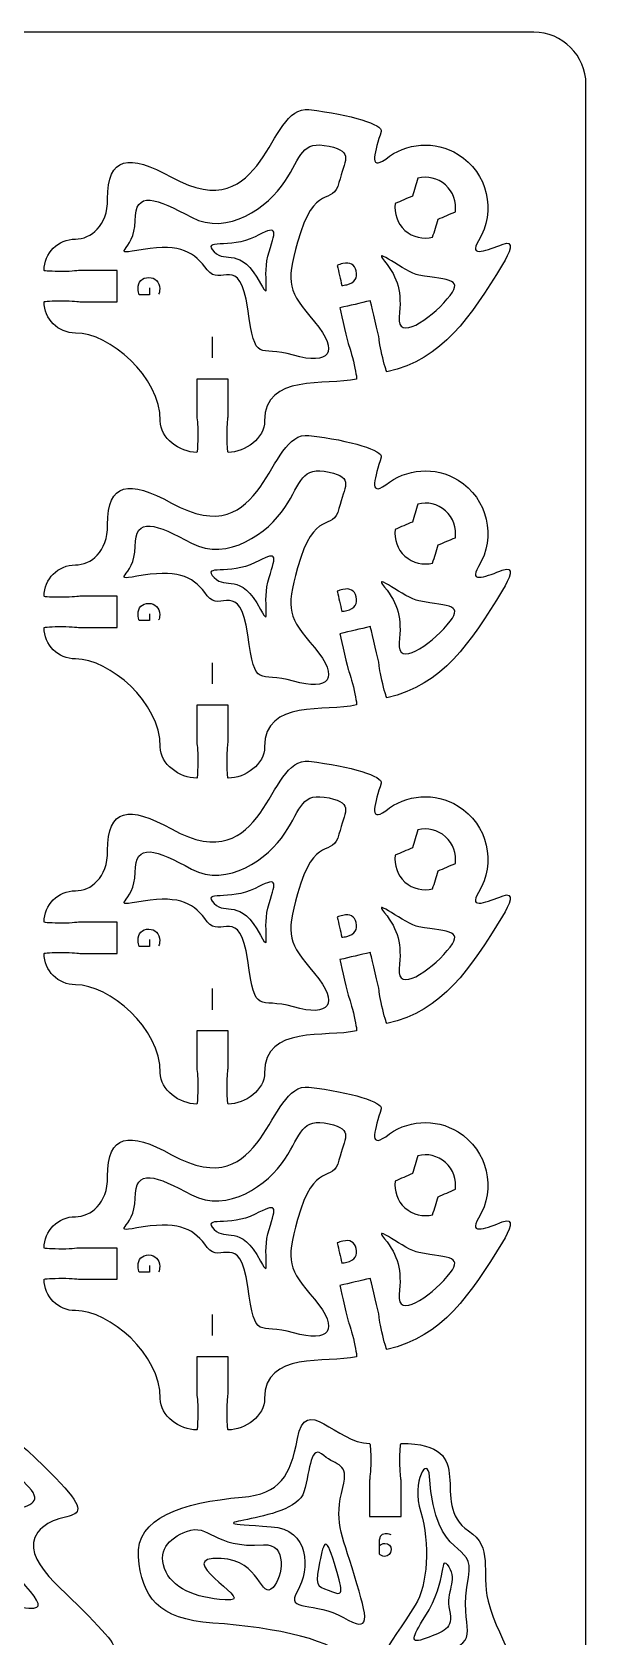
# Model space of a CAD drawing. Extents: x 0 to 300, y 0 to 300.
# Drawn here: x 246.9 to 300, y 146.4 to 300.1 of the extents above; entities that cross this region are included whole.
import ezdxf

# ---------------------------------------------------------------- set-up
doc = ezdxf.new("R2010")
doc.units = 0
doc.header["$MEASUREMENT"] = 0
doc.layers.add('DEFAULT', color=7, linetype='CONTINUOUS')

msp = doc.modelspace()

# ---------------------------------------------------------------- linework, layer by layer
at = {"layer": 'DEFAULT', "color": 250}
for points in [[(264.24, 268.84), (264.24, 270.86)], [(264.24, 237.63), (264.24, 239.65)], [(264.24, 206.42), (264.24, 208.44)], [(264.24, 175.22), (264.24, 177.24)]]:
    msp.add_lwpolyline(points, dxfattribs=at)
at = {"layer": 'DEFAULT', "color": 1}
for points, knots in [([(295.05, 0.05), (198.38, 0.05), (101.72, 0.05), (5.05, 0.05), (2.3, 0.05), (0.05, 2.3), (0.05, 5.05), (0.05, 101.72), (0.05, 198.38), (0.05, 295.05), (0.05, 297.8), (2.3, 300.05), (5.05, 300.05), (101.72, 300.05), (198.38, 300.05), (295.05, 300.05), (297.8, 300.05), (300.05, 297.8), (300.05, 295.05), (300.05, 198.38), (300.05, 101.72), (300.05, 5.05), (300.05, 2.3), (297.8, 0.05), (295.05, 0.05)], [0, 0, 0, 0, 822.047, 822.047, 822.047, 823.047, 823.047, 823.047, 1645.094, 1645.094, 1645.094, 1646.094, 1646.094, 1646.094, 2468.141, 2468.141, 2468.141, 2469.141, 2469.141, 2469.141, 3291.188, 3291.188, 3291.188, 3292.188, 3292.188, 3292.188, 3292.188]), ([(220.46, 271.99), (213.15, 263.6), (217.39, 251.07), (219.18, 249.24), (220.96, 247.41), (218.19, 246.25), (216.84, 244.26), (215.48, 242.27), (212.66, 238.78), (212.33, 251.98), (212, 265.18), (214.76, 286.5), (219.63, 286.76), (225.8, 287.09), (229.53, 296.13), (230.14, 291.15), (234.38, 256.72), (241.15, 273.52), (238.92, 248.2), (235.11, 205.12), (245.73, 232.94), (242.41, 214.18), (240.77, 204.89), (249.11, 202.39), (229.55, 208.97), (218.47, 212.7), (229.7, 216.92), (229.26, 221.31), (228.95, 224.46), (223.46, 228.24), (223.46, 232.42), (223.46, 232.48), (224.25, 232.52), (225.21, 232.52), (226.18, 232.52), (226.79, 232.42), (226.96, 232.42), (228.13, 232.42), (229.29, 232.42), (230.46, 232.42), (230.46, 233.42), (230.46, 234.42), (230.46, 235.42), (229.29, 235.42), (228.13, 235.42), (226.96, 235.42), (226.79, 235.42), (226.18, 235.32), (225.21, 235.32), (224.25, 235.32), (223.46, 235.37), (223.46, 235.42), (223.46, 245.82), (234.06, 237.19), (229.54, 260.65), (226.44, 276.76), (222.71, 274.58), (220.46, 271.99)], [1, 1, 1, 1, 2, 2, 2, 3, 3, 3, 4, 4, 4, 5, 5, 5, 6, 6, 6, 7, 7, 7, 8, 8, 8, 9, 9, 9, 10, 10, 10, 11, 11, 11, 12, 12, 12, 13, 13, 13, 22.92, 22.92, 22.92, 31.43, 31.43, 31.43, 41.35, 41.35, 41.35, 42.35, 42.35, 42.35, 43.35, 43.35, 43.35, 44.35, 44.35, 44.35, 45.35, 45.35, 45.35, 45.35]), ([(265.64, 261.55), (265.64, 260.59), (265.68, 259.8), (265.74, 259.8), (267.4, 259.8), (269.24, 261.15), (269.24, 262.81), (269.24, 267.4), (275.13, 266.13), (278.05, 266.82), (278.1, 266.83), (277.97, 267.6), (277.75, 268.54), (277.53, 269.49), (277.3, 270.05), (277.25, 270.22), (277.05, 271.07), (276.46, 273.64), (276.46, 273.64), (277.43, 273.86), (278.4, 274.09), (279.38, 274.32), (279.38, 274.32), (279.98, 271.76), (280.18, 270.9), (280.21, 270.74), (280.26, 270.12), (280.48, 269.18), (280.7, 268.25), (280.92, 267.5), (280.97, 267.5), (286.37, 268.76), (288.89, 272.7), (292.05, 277.79), (292.72, 278.88), (293.32, 280.24), (292.03, 279.72), (290.74, 279.22), (288.67, 278.34), (289.75, 280.07), (291.49, 282.89), (290.62, 286.59), (287.81, 288.34), (285.58, 289.72), (282.78, 289.46), (280.85, 287.88), (279.15, 286.69), (279.86, 288.7), (280.42, 290.54), (280.62, 291.18), (277.57, 292.15), (273.49, 292.63), (269.41, 293.11), (269.45, 281.1), (260.32, 286.15), (256.22, 288.42), (254.19, 288.14), (254.19, 284.07), (254.2, 281.45), (252.57, 280.23), (251.1, 280.23), (249.45, 280.23), (248.1, 278.88), (248.1, 277.22), (248.1, 277.17), (248.89, 277.12), (249.85, 277.12), (250.82, 277.12), (251.43, 277.22), (251.6, 277.22), (252.77, 277.22), (253.94, 277.22), (255.1, 277.22), (255.1, 276.22), (255.1, 275.22), (255.1, 274.22), (253.94, 274.22), (252.77, 274.22), (251.6, 274.22), (251.43, 274.22), (250.82, 274.32), (249.85, 274.32), (248.89, 274.32), (248.1, 274.28), (248.1, 274.22), (248.1, 272.57), (249.45, 271.23), (251.11, 271.23), (254.38, 271.23), (259.24, 267.06), (259.24, 262.81), (259.24, 261.15), (261.08, 259.8), (262.74, 259.8), (262.79, 259.8), (262.84, 260.59), (262.84, 261.55), (262.84, 262.52), (262.74, 263.13), (262.74, 263.3), (262.74, 264.47), (262.74, 265.64), (262.74, 266.81), (263.74, 266.81), (264.74, 266.81), (265.74, 266.81), (265.74, 265.64), (265.74, 264.47), (265.74, 263.3), (265.74, 263.13), (265.64, 262.52), (265.64, 261.55)], [1, 1, 1, 1, 2, 2, 2, 3, 3, 3, 4, 4, 4, 5, 5, 5, 6, 6, 6, 7, 7, 7, 15.501959, 15.501959, 15.501959, 16.501959, 16.501959, 16.501959, 17.501959, 17.501959, 17.501959, 18.501959, 18.501959, 18.501959, 19.501959, 19.501959, 19.501959, 20.501959, 20.501959, 20.501959, 21.501959, 21.501959, 21.501959, 22.501959, 22.501959, 22.501959, 23.501959, 23.501959, 23.501959, 24.501959, 24.501959, 24.501959, 25.501959, 25.501959, 25.501959, 26.501959, 26.501959, 26.501959, 27.501959, 27.501959, 27.501959, 28.501959, 28.501959, 28.501959, 29.501959, 29.501959, 29.501959, 30.501959, 30.501959, 30.501959, 31.501959, 31.501959, 31.501959, 41.421959, 41.421959, 41.421959, 49.921959, 49.921959, 49.921959, 59.841959, 59.841959, 59.841959, 60.841959, 60.841959, 60.841959, 61.841959, 61.841959, 61.841959, 62.841959, 62.841959, 62.841959, 63.841959, 63.841959, 63.841959, 64.841959, 64.841959, 64.841959, 65.841959, 65.841959, 65.841959, 66.841959, 66.841959, 66.841959, 76.771959, 76.771959, 76.771959, 85.271959, 85.271959, 85.271959, 95.201959, 95.201959, 95.201959, 96.201959, 96.201959, 96.201959, 96.201959]), ([(282.7, 281.06), (281.95, 281.73), (281.64, 282.7), (281.76, 283.63), (282.31, 283.87), (282.86, 284.1), (283.41, 284.34), (283.59, 284.91), (283.76, 285.48), (283.93, 286.06), (284.84, 286.29), (285.84, 286.07), (286.59, 285.41), (287.34, 284.74), (287.66, 283.77), (287.53, 282.84), (286.98, 282.6), (286.43, 282.37), (285.88, 282.13), (285.7, 281.56), (285.53, 280.98), (285.35, 280.41), (284.45, 280.19), (283.45, 280.39), (282.7, 281.06)], [1, 1, 1, 1, 2, 2, 2, 7.111761, 7.111761, 7.111761, 12.198784, 12.198784, 12.198784, 13.198784, 13.198784, 13.198784, 14.198784, 14.198784, 14.198784, 19.297421, 19.297421, 19.297421, 24.412311, 24.412311, 24.412311, 25.412311, 25.412311, 25.412311, 25.412311]), ([(265.64, 230.35), (265.64, 229.38), (265.68, 228.6), (265.74, 228.6), (267.4, 228.6), (269.24, 229.94), (269.24, 231.6), (269.24, 236.19), (275.13, 234.92), (278.05, 235.61), (278.1, 235.62), (277.97, 236.39), (277.75, 237.33), (277.53, 238.28), (277.3, 238.85), (277.25, 239.02), (277.05, 239.87), (276.46, 242.43), (276.46, 242.43), (277.43, 242.66), (278.4, 242.88), (279.38, 243.11), (279.38, 243.11), (279.98, 240.55), (280.18, 239.7), (280.21, 239.53), (280.26, 238.91), (280.48, 237.97), (280.7, 237.04), (280.92, 236.29), (280.97, 236.29), (286.37, 237.55), (288.89, 241.5), (292.05, 246.59), (292.72, 247.67), (293.32, 249.03), (292.03, 248.52), (290.74, 248.01), (288.67, 247.13), (289.75, 248.86), (291.49, 251.68), (290.62, 255.38), (287.81, 257.13), (285.58, 258.51), (282.78, 258.25), (280.85, 256.68), (279.15, 255.48), (279.86, 257.49), (280.42, 259.33), (280.62, 259.97), (277.57, 260.95), (273.49, 261.42), (269.41, 261.9), (269.45, 249.89), (260.32, 254.94), (256.22, 257.21), (254.19, 256.93), (254.19, 252.87), (254.2, 250.24), (252.57, 249.02), (251.1, 249.02), (249.45, 249.02), (248.1, 247.68), (248.1, 246.02), (248.1, 245.96), (248.89, 245.92), (249.85, 245.92), (250.82, 245.92), (251.43, 246.02), (251.6, 246.02), (252.77, 246.02), (253.94, 246.02), (255.1, 246.02), (255.1, 245.02), (255.1, 244.02), (255.1, 243.02), (253.94, 243.02), (252.77, 243.02), (251.6, 243.02), (251.43, 243.02), (250.82, 243.12), (249.85, 243.12), (248.89, 243.12), (248.1, 243.07), (248.1, 243.02), (248.1, 241.36), (249.45, 240.02), (251.11, 240.02), (254.38, 240.02), (259.24, 235.85), (259.24, 231.6), (259.24, 229.94), (261.08, 228.6), (262.74, 228.6), (262.79, 228.6), (262.84, 229.38), (262.84, 230.35), (262.84, 231.32), (262.74, 231.92), (262.74, 232.1), (262.74, 233.26), (262.74, 234.43), (262.74, 235.6), (263.74, 235.6), (264.74, 235.6), (265.74, 235.6), (265.74, 234.43), (265.74, 233.26), (265.74, 232.1), (265.74, 231.92), (265.64, 231.32), (265.64, 230.35)], [1, 1, 1, 1, 2, 2, 2, 3, 3, 3, 4, 4, 4, 5, 5, 5, 6, 6, 6, 7, 7, 7, 15.501959, 15.501959, 15.501959, 16.501959, 16.501959, 16.501959, 17.501959, 17.501959, 17.501959, 18.501959, 18.501959, 18.501959, 19.501959, 19.501959, 19.501959, 20.501959, 20.501959, 20.501959, 21.501959, 21.501959, 21.501959, 22.501959, 22.501959, 22.501959, 23.501959, 23.501959, 23.501959, 24.501959, 24.501959, 24.501959, 25.501959, 25.501959, 25.501959, 26.501959, 26.501959, 26.501959, 27.501959, 27.501959, 27.501959, 28.501959, 28.501959, 28.501959, 29.501959, 29.501959, 29.501959, 30.501959, 30.501959, 30.501959, 31.501959, 31.501959, 31.501959, 41.421959, 41.421959, 41.421959, 49.921959, 49.921959, 49.921959, 59.841959, 59.841959, 59.841959, 60.841959, 60.841959, 60.841959, 61.841959, 61.841959, 61.841959, 62.841959, 62.841959, 62.841959, 63.841959, 63.841959, 63.841959, 64.841959, 64.841959, 64.841959, 65.841959, 65.841959, 65.841959, 66.841959, 66.841959, 66.841959, 76.771959, 76.771959, 76.771959, 85.271959, 85.271959, 85.271959, 95.201959, 95.201959, 95.201959, 96.201959, 96.201959, 96.201959, 96.201959]), ([(282.7, 249.85), (281.95, 250.52), (281.64, 251.49), (281.76, 252.42), (282.31, 252.66), (282.86, 252.9), (283.41, 253.13), (283.59, 253.7), (283.76, 254.28), (283.93, 254.85), (284.84, 255.08), (285.84, 254.87), (286.59, 254.2), (287.34, 253.53), (287.66, 252.56), (287.53, 251.63), (286.98, 251.4), (286.43, 251.16), (285.88, 250.93), (285.7, 250.35), (285.53, 249.78), (285.35, 249.2), (284.45, 248.98), (283.45, 249.19), (282.7, 249.85)], [1, 1, 1, 1, 2, 2, 2, 7.111761, 7.111761, 7.111761, 12.198784, 12.198784, 12.198784, 13.198784, 13.198784, 13.198784, 14.198784, 14.198784, 14.198784, 19.297421, 19.297421, 19.297421, 24.412311, 24.412311, 24.412311, 25.412311, 25.412311, 25.412311, 25.412311]), ([(265.64, 199.14), (265.64, 198.17), (265.68, 197.39), (265.74, 197.39), (267.4, 197.39), (269.24, 198.73), (269.24, 200.39), (269.24, 204.99), (275.13, 203.71), (278.05, 204.4), (278.1, 204.42), (277.97, 205.19), (277.75, 206.13), (277.53, 207.07), (277.3, 207.64), (277.25, 207.81), (277.05, 208.66), (276.46, 211.22), (276.46, 211.22), (277.43, 211.45), (278.4, 211.67), (279.38, 211.9), (279.38, 211.9), (279.98, 209.34), (280.18, 208.49), (280.21, 208.32), (280.26, 207.71), (280.48, 206.77), (280.7, 205.83), (280.92, 205.09), (280.97, 205.09), (286.37, 206.35), (288.89, 210.29), (292.05, 215.38), (292.72, 216.46), (293.32, 217.82), (292.03, 217.31), (290.74, 216.8), (288.67, 215.92), (289.75, 217.66), (291.49, 220.47), (290.62, 224.18), (287.81, 225.92), (285.58, 227.31), (282.78, 227.04), (280.85, 225.47), (279.15, 224.27), (279.86, 226.28), (280.42, 228.13), (280.62, 228.76), (277.57, 229.74), (273.49, 230.21), (269.41, 230.69), (269.45, 218.68), (260.32, 223.73), (256.22, 226), (254.19, 225.72), (254.19, 221.66), (254.2, 219.03), (252.57, 217.81), (251.1, 217.81), (249.45, 217.81), (248.1, 216.47), (248.1, 214.81), (248.1, 214.76), (248.89, 214.71), (249.85, 214.71), (250.82, 214.71), (251.43, 214.81), (251.6, 214.81), (252.77, 214.81), (253.94, 214.81), (255.1, 214.81), (255.1, 213.81), (255.1, 212.81), (255.1, 211.81), (253.94, 211.81), (252.77, 211.81), (251.6, 211.81), (251.43, 211.81), (250.82, 211.91), (249.85, 211.91), (248.89, 211.91), (248.1, 211.87), (248.1, 211.81), (248.1, 210.15), (249.45, 208.81), (251.11, 208.81), (254.38, 208.81), (259.24, 204.65), (259.24, 200.39), (259.24, 198.73), (261.08, 197.39), (262.74, 197.39), (262.79, 197.39), (262.84, 198.17), (262.84, 199.14), (262.84, 200.11), (262.74, 200.72), (262.74, 200.89), (262.74, 202.06), (262.74, 203.22), (262.74, 204.39), (263.74, 204.39), (264.74, 204.39), (265.74, 204.39), (265.74, 203.22), (265.74, 202.06), (265.74, 200.89), (265.74, 200.72), (265.64, 200.11), (265.64, 199.14)], [1, 1, 1, 1, 2, 2, 2, 3, 3, 3, 4, 4, 4, 5, 5, 5, 6, 6, 6, 7, 7, 7, 15.501959, 15.501959, 15.501959, 16.501959, 16.501959, 16.501959, 17.501959, 17.501959, 17.501959, 18.501959, 18.501959, 18.501959, 19.501959, 19.501959, 19.501959, 20.501959, 20.501959, 20.501959, 21.501959, 21.501959, 21.501959, 22.501959, 22.501959, 22.501959, 23.501959, 23.501959, 23.501959, 24.501959, 24.501959, 24.501959, 25.501959, 25.501959, 25.501959, 26.501959, 26.501959, 26.501959, 27.501959, 27.501959, 27.501959, 28.501959, 28.501959, 28.501959, 29.501959, 29.501959, 29.501959, 30.501959, 30.501959, 30.501959, 31.501959, 31.501959, 31.501959, 41.421959, 41.421959, 41.421959, 49.921959, 49.921959, 49.921959, 59.841959, 59.841959, 59.841959, 60.841959, 60.841959, 60.841959, 61.841959, 61.841959, 61.841959, 62.841959, 62.841959, 62.841959, 63.841959, 63.841959, 63.841959, 64.841959, 64.841959, 64.841959, 65.841959, 65.841959, 65.841959, 66.841959, 66.841959, 66.841959, 76.771959, 76.771959, 76.771959, 85.271959, 85.271959, 85.271959, 95.201959, 95.201959, 95.201959, 96.201959, 96.201959, 96.201959, 96.201959]), ([(282.7, 218.65), (281.95, 219.32), (281.64, 220.29), (281.76, 221.22), (282.31, 221.45), (282.86, 221.69), (283.41, 221.92), (283.59, 222.5), (283.76, 223.07), (283.93, 223.64), (284.84, 223.88), (285.84, 223.66), (286.59, 222.99), (287.34, 222.32), (287.66, 221.35), (287.53, 220.43), (286.98, 220.19), (286.43, 219.95), (285.88, 219.72), (285.7, 219.14), (285.53, 218.57), (285.35, 217.99), (284.45, 217.77), (283.45, 217.98), (282.7, 218.65)], [1, 1, 1, 1, 2, 2, 2, 7.111761, 7.111761, 7.111761, 12.198784, 12.198784, 12.198784, 13.198784, 13.198784, 13.198784, 14.198784, 14.198784, 14.198784, 19.297421, 19.297421, 19.297421, 24.412311, 24.412311, 24.412311, 25.412311, 25.412311, 25.412311, 25.412311]), ([(265.64, 167.93), (265.64, 166.96), (265.68, 166.18), (265.74, 166.18), (267.4, 166.18), (269.24, 167.53), (269.24, 169.18), (269.24, 173.78), (275.13, 172.51), (278.05, 173.19), (278.1, 173.21), (277.97, 173.98), (277.75, 174.92), (277.53, 175.87), (277.3, 176.43), (277.25, 176.6), (277.05, 177.45), (276.46, 180.01), (276.46, 180.01), (277.43, 180.24), (278.4, 180.47), (279.38, 180.69), (279.38, 180.69), (279.98, 178.14), (280.18, 177.28), (280.21, 177.11), (280.26, 176.5), (280.48, 175.56), (280.7, 174.63), (280.92, 173.88), (280.97, 173.88), (286.37, 175.14), (288.89, 179.08), (292.05, 184.17), (292.72, 185.26), (293.32, 186.61), (292.03, 186.1), (290.74, 185.59), (288.67, 184.72), (289.75, 186.45), (291.49, 189.26), (290.62, 192.97), (287.81, 194.71), (285.58, 196.1), (282.78, 195.84), (280.85, 194.26), (279.15, 193.07), (279.86, 195.07), (280.42, 196.92), (280.62, 197.55), (277.57, 198.53), (273.49, 199.01), (269.41, 199.48), (269.45, 187.48), (260.32, 192.53), (256.22, 194.8), (254.19, 194.52), (254.19, 190.45), (254.2, 187.82), (252.57, 186.6), (251.1, 186.6), (249.45, 186.6), (248.1, 185.26), (248.1, 183.6), (248.1, 183.55), (248.89, 183.5), (249.85, 183.5), (250.82, 183.5), (251.43, 183.6), (251.6, 183.6), (252.77, 183.6), (253.94, 183.6), (255.1, 183.6), (255.1, 182.6), (255.1, 181.6), (255.1, 180.6), (253.94, 180.6), (252.77, 180.6), (251.6, 180.6), (251.43, 180.6), (250.82, 180.7), (249.85, 180.7), (248.89, 180.7), (248.1, 180.66), (248.1, 180.6), (248.1, 178.95), (249.45, 177.6), (251.11, 177.6), (254.38, 177.6), (259.24, 173.44), (259.24, 169.18), (259.24, 167.53), (261.08, 166.18), (262.74, 166.18), (262.79, 166.18), (262.84, 166.96), (262.84, 167.93), (262.84, 168.9), (262.74, 169.51), (262.74, 169.68), (262.74, 170.85), (262.74, 172.02), (262.74, 173.18), (263.74, 173.18), (264.74, 173.18), (265.74, 173.18), (265.74, 172.02), (265.74, 170.85), (265.74, 169.68), (265.74, 169.51), (265.64, 168.9), (265.64, 167.93)], [1, 1, 1, 1, 2, 2, 2, 3, 3, 3, 4, 4, 4, 5, 5, 5, 6, 6, 6, 7, 7, 7, 15.501959, 15.501959, 15.501959, 16.501959, 16.501959, 16.501959, 17.501959, 17.501959, 17.501959, 18.501959, 18.501959, 18.501959, 19.501959, 19.501959, 19.501959, 20.501959, 20.501959, 20.501959, 21.501959, 21.501959, 21.501959, 22.501959, 22.501959, 22.501959, 23.501959, 23.501959, 23.501959, 24.501959, 24.501959, 24.501959, 25.501959, 25.501959, 25.501959, 26.501959, 26.501959, 26.501959, 27.501959, 27.501959, 27.501959, 28.501959, 28.501959, 28.501959, 29.501959, 29.501959, 29.501959, 30.501959, 30.501959, 30.501959, 31.501959, 31.501959, 31.501959, 41.421959, 41.421959, 41.421959, 49.921959, 49.921959, 49.921959, 59.841959, 59.841959, 59.841959, 60.841959, 60.841959, 60.841959, 61.841959, 61.841959, 61.841959, 62.841959, 62.841959, 62.841959, 63.841959, 63.841959, 63.841959, 64.841959, 64.841959, 64.841959, 65.841959, 65.841959, 65.841959, 66.841959, 66.841959, 66.841959, 76.771959, 76.771959, 76.771959, 85.271959, 85.271959, 85.271959, 95.201959, 95.201959, 95.201959, 96.201959, 96.201959, 96.201959, 96.201959]), ([(282.7, 187.44), (281.95, 188.11), (281.64, 189.08), (281.76, 190.01), (282.31, 190.24), (282.86, 190.48), (283.41, 190.72), (283.59, 191.29), (283.76, 191.86), (283.93, 192.44), (284.84, 192.67), (285.84, 192.45), (286.59, 191.79), (287.34, 191.12), (287.66, 190.15), (287.53, 189.22), (286.98, 188.98), (286.43, 188.75), (285.88, 188.51), (285.7, 187.94), (285.53, 187.36), (285.35, 186.79), (284.45, 186.57), (283.45, 186.77), (282.7, 187.44)], [1, 1, 1, 1, 2, 2, 2, 7.111761, 7.111761, 7.111761, 12.198784, 12.198784, 12.198784, 13.198784, 13.198784, 13.198784, 14.198784, 14.198784, 14.198784, 19.297421, 19.297421, 19.297421, 24.412311, 24.412311, 24.412311, 25.412311, 25.412311, 25.412311, 25.412311]), ([(257.15, 154.03), (257.44, 150.21), (259.01, 148.05), (264.27, 147.68), (270.28, 147.25), (276.39, 146.02), (277.14, 143.95), (278.93, 140.2), (276.11, 139.04), (280.09, 137.22), (284.06, 135.4), (283.61, 142.44), (288.68, 142.44), (295.56, 142.44), (291.69, 145.5), (290.67, 149.79), (289.99, 152.66), (291.18, 154.95), (288.8, 156.51), (284.8, 159.15), (290.11, 164.88), (282.32, 164.88), (282.26, 164.88), (282.21, 164.09), (282.21, 163.13), (282.21, 162.16), (282.32, 161.55), (282.32, 161.38), (282.32, 160.21), (282.32, 159.05), (282.32, 157.88), (281.31, 157.88), (280.31, 157.88), (279.31, 157.88), (279.31, 159.05), (279.31, 160.21), (279.31, 161.38), (279.31, 161.55), (279.42, 162.16), (279.42, 163.13), (279.42, 164.09), (279.37, 164.88), (279.31, 164.88), (276.1, 164.88), (273.16, 169.74), (272.38, 165.34), (271.75, 161.79), (270.71, 160.05), (267.08, 159.73), (261.27, 159.24), (256.88, 157.75), (257.15, 154.03)], [1, 1, 1, 1, 2, 2, 2, 3, 3, 3, 4, 4, 4, 5, 5, 5, 6, 6, 6, 7, 7, 7, 8, 8, 8, 9, 9, 9, 10, 10, 10, 19.92, 19.92, 19.92, 28.43, 28.43, 28.43, 38.35, 38.35, 38.35, 39.35, 39.35, 39.35, 40.35, 40.35, 40.35, 41.35, 41.35, 41.35, 42.35, 42.35, 42.35, 43.35, 43.35, 43.35, 43.35]), ([(235.61, 155.37), (236.98, 152.75), (238.63, 149.29), (238.63, 146.71), (238.64, 146.65), (239.42, 146.6), (240.38, 146.61), (241.34, 146.61), (241.95, 146.71), (242.13, 146.71), (243, 146.71), (245.63, 146.71), (245.63, 146.71), (245.63, 145.71), (245.63, 144.71), (245.63, 143.71), (245.63, 143.71), (243.01, 143.71), (242.13, 143.71), (241.96, 143.71), (241.35, 143.81), (240.38, 143.81), (239.42, 143.81), (238.63, 143.76), (238.63, 143.71), (238.63, 141.65), (239.31, 139.72), (239.14, 137.16), (239.03, 135.49), (238.63, 128.76), (238.63, 128.71), (238.59, 126.71), (237.31, 124.88), (242.88, 120.29), (248.44, 115.7), (246.89, 121.95), (251.85, 126.31), (255.91, 129.87), (256.27, 129.37), (253.14, 132.28), (248.11, 136.95), (248.65, 138.89), (252.97, 142.88), (255.66, 145.36), (255.22, 145.21), (252.84, 147.87), (250.48, 150.51), (245.57, 153.82), (247.49, 156.37), (249.69, 159.29), (255.41, 155.84), (246.51, 164.2), (243.12, 167.39), (239.07, 162.63), (235.01, 163.13), (228.8, 163.89), (232.83, 160.71), (235.61, 155.37)], [1, 1, 1, 1, 2, 2, 2, 3, 3, 3, 4, 4, 4, 5, 5, 5, 13.503001, 13.503001, 13.503001, 14.503001, 14.503001, 14.503001, 15.503001, 15.503001, 15.503001, 16.503001, 16.503001, 16.503001, 17.503001, 17.503001, 17.503001, 18.503001, 18.503001, 18.503001, 19.503001, 19.503001, 19.503001, 20.503001, 20.503001, 20.503001, 21.503001, 21.503001, 21.503001, 22.503001, 22.503001, 22.503001, 23.503001, 23.503001, 23.503001, 24.503001, 24.503001, 24.503001, 25.503001, 25.503001, 25.503001, 26.503001, 26.503001, 26.503001, 27.503001, 27.503001, 27.503001, 27.503001])]:
    msp.add_open_spline(points, degree=3, knots=knots, dxfattribs=at)
at = {"layer": 'DEFAULT', "color": 5}
for points, knots in [([(275.42, 289.12), (272.75, 289.7), (272.77, 288.17), (271.19, 285.74), (269.61, 283.31), (265.66, 280.48), (262.24, 282.31), (258.82, 284.14), (256.83, 284.96), (256.83, 281.97), (256.83, 278.99), (253.99, 278.66), (257.61, 279.24), (261.23, 279.82), (262.52, 278.95), (263.74, 277.27), (264.97, 275.59), (266.88, 278.97), (267.62, 273.54), (268.37, 268.12), (268.62, 270.09), (272.02, 269.1), (275.42, 268.12), (276.5, 269.37), (274.01, 272.31), (271.52, 275.25), (271.26, 275.87), (272.4, 279.94), (274.01, 285.75), (275.83, 283.33), (276.37, 285.63), (276.88, 287.75), (277.87, 288.58), (275.42, 289.12)], [1, 1, 1, 1, 2, 2, 2, 3, 3, 3, 4, 4, 4, 5, 5, 5, 6, 6, 6, 7, 7, 7, 8, 8, 8, 9, 9, 9, 10, 10, 10, 11, 11, 11, 12, 12, 12, 12]), ([(275.42, 257.91), (272.75, 258.5), (272.77, 256.96), (271.19, 254.53), (269.61, 252.1), (265.66, 249.28), (262.24, 251.1), (258.82, 252.93), (256.83, 253.75), (256.83, 250.77), (256.83, 247.78), (253.99, 247.45), (257.61, 248.03), (261.23, 248.61), (262.52, 247.75), (263.74, 246.06), (264.97, 244.38), (266.88, 247.76), (267.62, 242.33), (268.37, 236.91), (268.62, 238.88), (272.02, 237.89), (275.42, 236.91), (276.5, 238.16), (274.01, 241.1), (271.52, 244.05), (271.26, 244.66), (272.4, 248.74), (274.01, 254.55), (275.83, 252.12), (276.37, 254.42), (276.88, 256.54), (277.87, 257.37), (275.42, 257.91)], [1, 1, 1, 1, 2, 2, 2, 3, 3, 3, 4, 4, 4, 5, 5, 5, 6, 6, 6, 7, 7, 7, 8, 8, 8, 9, 9, 9, 10, 10, 10, 11, 11, 11, 12, 12, 12, 12]), ([(275.42, 226.7), (272.75, 227.29), (272.77, 225.76), (271.19, 223.32), (269.61, 220.89), (265.66, 218.07), (262.24, 219.89), (258.82, 221.72), (256.83, 222.54), (256.83, 219.56), (256.83, 216.57), (253.99, 216.24), (257.61, 216.82), (261.23, 217.4), (262.52, 216.54), (263.74, 214.85), (264.97, 213.17), (266.88, 216.55), (267.62, 211.13), (268.37, 205.7), (268.62, 207.67), (272.02, 206.69), (275.42, 205.7), (276.5, 206.96), (274.01, 209.9), (271.52, 212.84), (271.26, 213.45), (272.4, 217.53), (274.01, 223.34), (275.83, 220.91), (276.37, 223.22), (276.88, 225.33), (277.87, 226.16), (275.42, 226.7)], [1, 1, 1, 1, 2, 2, 2, 3, 3, 3, 4, 4, 4, 5, 5, 5, 6, 6, 6, 7, 7, 7, 8, 8, 8, 9, 9, 9, 10, 10, 10, 11, 11, 11, 12, 12, 12, 12]), ([(275.42, 195.49), (272.75, 196.08), (272.77, 194.55), (271.19, 192.12), (269.61, 189.68), (265.66, 186.86), (262.24, 188.69), (258.82, 190.51), (256.83, 191.34), (256.83, 188.35), (256.83, 185.37), (253.99, 185.04), (257.61, 185.62), (261.23, 186.2), (262.52, 185.33), (263.74, 183.65), (264.97, 181.96), (266.88, 185.34), (267.62, 179.92), (268.37, 174.49), (268.62, 176.46), (272.02, 175.48), (275.42, 174.49), (276.5, 175.75), (274.01, 178.69), (271.52, 181.63), (271.26, 182.24), (272.4, 186.32), (274.01, 192.13), (275.83, 189.71), (276.37, 192.01), (276.88, 194.12), (277.87, 194.95), (275.42, 195.49)], [1, 1, 1, 1, 2, 2, 2, 3, 3, 3, 4, 4, 4, 5, 5, 5, 6, 6, 6, 7, 7, 7, 8, 8, 8, 9, 9, 9, 10, 10, 10, 11, 11, 11, 12, 12, 12, 12]), ([(246.64, 160.7), (249.54, 157.54), (240.24, 159.82), (243.48, 154.96), (246.79, 150), (250.37, 148.15), (244.09, 149.56), (240.55, 150.36), (241.8, 149.16), (239.49, 153.96), (236.33, 160.56), (233.83, 161.12), (238.62, 160.44), (242.55, 159.88), (242.55, 165.15), (246.64, 160.7)], [0, 0, 0, 0, 1, 1, 1, 2, 2, 2, 3, 3, 3, 4, 4, 4, 5, 5, 5, 5]), ([(276.74, 160.67), (275.9, 157.47), (276.55, 156.49), (277.86, 152.2), (279.17, 147.91), (279.48, 146.67), (276.8, 148.22), (274.13, 149.78), (271.14, 148.66), (272.38, 150.75), (273.63, 152.83), (273.57, 156.68), (269.86, 156.91), (260.56, 157.49), (272.06, 157.08), (273.01, 160.24), (273.68, 162.47), (273.56, 164.91), (274.93, 163.72), (276.14, 162.69), (277.38, 163.1), (276.74, 160.67)], [0, 0, 0, 0, 1, 1, 1, 2, 2, 2, 3, 3, 3, 4, 4, 4, 5, 5, 5, 6, 6, 6, 7, 7, 7, 7]), ([(283.68, 149.4), (284.88, 151.29), (285.12, 155.32), (284.21, 158.31), (283.3, 161.3), (284.91, 163.82), (285.05, 161.73), (285.61, 153.26), (289.52, 155.74), (288.78, 152.05), (287.73, 146.72), (290.43, 146.21), (286.2, 144.79), (281.37, 143.18), (282.45, 139.81), (280.81, 140.87), (278.51, 142.37), (281.26, 145.59), (283.68, 149.4)], [0, 0, 0, 0, 1, 1, 1, 2, 2, 2, 3, 3, 3, 4, 4, 4, 5, 5, 5, 6, 6, 6, 6])]:
    msp.add_open_spline(points, degree=3, knots=knots, dxfattribs=at)
at = {"layer": 'DEFAULT', "color": 3}
for points, knots in [([(264.41, 279.01), (263.13, 280.32), (265.9, 279.21), (268.33, 280.45), (270.43, 281.53), (270.43, 281.31), (269.67, 279.01), (268.92, 276.75), (269.96, 273.92), (268.86, 275.97), (266.88, 279.62), (265.54, 277.83), (264.41, 279.01)], [0, 0, 0, 0, 1, 1, 1, 2, 2, 2, 3, 3, 3, 4, 4, 4, 4]), ([(284.02, 276.78), (287.02, 276.25), (288.44, 276.47), (286.76, 274.49), (285.07, 272.51), (281.9, 270.4), (282.15, 272.76), (282.4, 275.13), (282.06, 276.48), (280.74, 278.11), (279.41, 279.74), (282.74, 277), (284.02, 276.78)], [0, 0, 0, 0, 1, 1, 1, 2, 2, 2, 3, 3, 3, 4, 4, 4, 4]), ([(264.41, 247.8), (263.13, 249.12), (265.9, 248), (268.33, 249.24), (270.43, 250.32), (270.43, 250.1), (269.67, 247.8), (268.92, 245.54), (269.96, 242.72), (268.86, 244.76), (266.88, 248.41), (265.54, 246.62), (264.41, 247.8)], [0, 0, 0, 0, 1, 1, 1, 2, 2, 2, 3, 3, 3, 4, 4, 4, 4]), ([(284.02, 245.57), (287.02, 245.04), (288.44, 245.26), (286.76, 243.28), (285.07, 241.31), (281.9, 239.19), (282.15, 241.56), (282.4, 243.92), (282.06, 245.28), (280.74, 246.9), (279.41, 248.53), (282.74, 245.8), (284.02, 245.57)], [0, 0, 0, 0, 1, 1, 1, 2, 2, 2, 3, 3, 3, 4, 4, 4, 4]), ([(264.41, 216.59), (263.13, 217.91), (265.9, 216.79), (268.33, 218.04), (270.43, 219.11), (270.43, 218.89), (269.67, 216.59), (268.92, 214.33), (269.96, 211.51), (268.86, 213.55), (266.88, 217.21), (265.54, 215.42), (264.41, 216.59)], [0, 0, 0, 0, 1, 1, 1, 2, 2, 2, 3, 3, 3, 4, 4, 4, 4]), ([(284.02, 214.36), (287.02, 213.84), (288.44, 214.05), (286.76, 212.08), (285.07, 210.1), (281.9, 207.98), (282.15, 210.35), (282.4, 212.71), (282.06, 214.07), (280.74, 215.7), (279.41, 217.32), (282.74, 214.59), (284.02, 214.36)], [0, 0, 0, 0, 1, 1, 1, 2, 2, 2, 3, 3, 3, 4, 4, 4, 4]), ([(264.41, 185.38), (263.13, 186.7), (265.9, 185.59), (268.33, 186.83), (270.43, 187.91), (270.43, 187.69), (269.67, 185.38), (268.92, 183.13), (269.96, 180.3), (268.86, 182.35), (266.88, 186), (265.54, 184.21), (264.41, 185.38)], [0, 0, 0, 0, 1, 1, 1, 2, 2, 2, 3, 3, 3, 4, 4, 4, 4]), ([(284.02, 183.16), (287.02, 182.63), (288.44, 182.84), (286.76, 180.87), (285.07, 178.89), (281.9, 176.78), (282.15, 179.14), (282.4, 181.51), (282.06, 182.86), (280.74, 184.49), (279.41, 186.11), (282.74, 183.38), (284.02, 183.16)], [0, 0, 0, 0, 1, 1, 1, 2, 2, 2, 3, 3, 3, 4, 4, 4, 4]), ([(261.76, 156.46), (260.06, 155.81), (258.81, 154.53), (259.8, 152.55), (260.64, 150.86), (263.06, 149.9), (266, 149.91), (268.01, 149.91), (260.15, 154.1), (265.06, 153.87), (268.86, 153.7), (268.84, 149.8), (270.07, 151.1), (270.96, 152.05), (271.49, 155.35), (269.13, 155.17), (264.26, 154.8), (263.96, 157.3), (261.76, 156.46)], [0, 0, 0, 0, 1, 1, 1, 2, 2, 2, 3, 3, 3, 4, 4, 4, 5, 5, 5, 6, 6, 6, 6]), ([(275.93, 153.39), (276.67, 150.86), (276.93, 150.16), (275.74, 150.68), (274.56, 151.21), (274, 150.84), (274.44, 153.08), (274.87, 155.32), (275.06, 156.38), (275.93, 153.39)], [0, 0, 0, 0, 1, 1, 1, 2, 2, 2, 3, 3, 3, 3]), ([(284.61, 148.28), (283.35, 146.28), (283.09, 145.6), (284.72, 146.23), (286.36, 146.85), (287.41, 147.1), (286.98, 148.9), (286.54, 150.71), (287.8, 151.71), (286.89, 153.07), (285.98, 154.44), (286.92, 151.95), (284.61, 148.28)], [0, 0, 0, 0, 1, 1, 1, 2, 2, 2, 3, 3, 3, 4, 4, 4, 4])]:
    msp.add_open_spline(points, degree=3, knots=knots, dxfattribs=at)
at = {"layer": 'DEFAULT', "color": 250}
for points, knots in [([(276.2, 277.71), (276.35, 277.77), (276.53, 277.83), (276.73, 277.88), (277.09, 277.96), (277.37, 277.94), (277.58, 277.82), (277.79, 277.7), (277.95, 277.49), (278.02, 277.17), (278.1, 276.85), (278.06, 276.57), (277.92, 276.34), (277.78, 276.12), (277.5, 275.95), (277.11, 275.86), (276.93, 275.82), (276.78, 275.79), (276.65, 275.77), (276.5, 276.42), (276.35, 277.06), (276.2, 277.71)], [0, 0, 0, 0, 1, 1, 1, 2, 2, 2, 3, 3, 3, 4, 4, 4, 5, 5, 5, 6, 6, 6, 11.635067, 11.635067, 11.635067, 11.635067]), ([(258.2, 275.56), (258.2, 275.34), (258.2, 275.12), (258.2, 274.89), (257.87, 274.89), (257.55, 274.89), (257.22, 274.89), (257.18, 275.01), (257.11, 275.24), (257.11, 275.51), (257.11, 275.82), (257.19, 276.07), (257.38, 276.27), (257.55, 276.44), (257.82, 276.55), (258.13, 276.55), (258.74, 276.55), (259.18, 276.14), (259.18, 275.46), (259.18, 275.22), (259.13, 275.04), (259.08, 274.95)], [0, 0, 0, 0, 1.887, 1.887, 1.887, 4.641, 4.641, 4.641, 5.641, 5.641, 5.641, 6.641, 6.641, 6.641, 7.641, 7.641, 7.641, 8.641, 8.641, 8.641, 9.641, 9.641, 9.641, 9.641]), ([(276.2, 246.5), (276.35, 246.56), (276.53, 246.62), (276.73, 246.67), (277.09, 246.75), (277.37, 246.73), (277.58, 246.61), (277.79, 246.49), (277.95, 246.29), (278.02, 245.97), (278.1, 245.65), (278.06, 245.36), (277.92, 245.14), (277.78, 244.91), (277.5, 244.74), (277.11, 244.65), (276.93, 244.61), (276.78, 244.58), (276.65, 244.57), (276.5, 245.21), (276.35, 245.86), (276.2, 246.5)], [0, 0, 0, 0, 1, 1, 1, 2, 2, 2, 3, 3, 3, 4, 4, 4, 5, 5, 5, 6, 6, 6, 11.635067, 11.635067, 11.635067, 11.635067]), ([(258.2, 244.35), (258.2, 244.13), (258.2, 243.91), (258.2, 243.69), (257.87, 243.69), (257.55, 243.69), (257.22, 243.69), (257.18, 243.8), (257.11, 244.03), (257.11, 244.31), (257.11, 244.61), (257.19, 244.87), (257.38, 245.06), (257.55, 245.24), (257.82, 245.34), (258.13, 245.34), (258.74, 245.34), (259.18, 244.93), (259.18, 244.25), (259.18, 244.02), (259.13, 243.83), (259.08, 243.75)], [0, 0, 0, 0, 1.887, 1.887, 1.887, 4.641, 4.641, 4.641, 5.641, 5.641, 5.641, 6.641, 6.641, 6.641, 7.641, 7.641, 7.641, 8.641, 8.641, 8.641, 9.641, 9.641, 9.641, 9.641]), ([(276.2, 215.29), (276.35, 215.35), (276.53, 215.41), (276.73, 215.46), (277.09, 215.55), (277.37, 215.52), (277.58, 215.4), (277.79, 215.28), (277.95, 215.08), (278.02, 214.76), (278.1, 214.44), (278.06, 214.15), (277.92, 213.93), (277.78, 213.7), (277.5, 213.53), (277.11, 213.44), (276.93, 213.4), (276.78, 213.37), (276.65, 213.36), (276.5, 214), (276.35, 214.65), (276.2, 215.29)], [0, 0, 0, 0, 1, 1, 1, 2, 2, 2, 3, 3, 3, 4, 4, 4, 5, 5, 5, 6, 6, 6, 11.635067, 11.635067, 11.635067, 11.635067]), ([(258.2, 213.15), (258.2, 212.92), (258.2, 212.7), (258.2, 212.48), (257.87, 212.48), (257.55, 212.48), (257.22, 212.48), (257.18, 212.6), (257.11, 212.83), (257.11, 213.1), (257.11, 213.41), (257.19, 213.66), (257.38, 213.86), (257.55, 214.03), (257.82, 214.14), (258.13, 214.14), (258.74, 214.13), (259.18, 213.72), (259.18, 213.04), (259.18, 212.81), (259.13, 212.63), (259.08, 212.54)], [0, 0, 0, 0, 1.887, 1.887, 1.887, 4.641, 4.641, 4.641, 5.641, 5.641, 5.641, 6.641, 6.641, 6.641, 7.641, 7.641, 7.641, 8.641, 8.641, 8.641, 9.641, 9.641, 9.641, 9.641]), ([(258.2, 181.94), (258.2, 181.72), (258.2, 181.49), (258.2, 181.27), (257.87, 181.27), (257.55, 181.27), (257.22, 181.27), (257.18, 181.39), (257.11, 181.62), (257.11, 181.89), (257.11, 182.2), (257.19, 182.45), (257.38, 182.65), (257.55, 182.82), (257.82, 182.93), (258.13, 182.93), (258.74, 182.93), (259.18, 182.51), (259.18, 181.84), (259.18, 181.6), (259.13, 181.42), (259.08, 181.33)], [0, 0, 0, 0, 1.887, 1.887, 1.887, 4.641, 4.641, 4.641, 5.641, 5.641, 5.641, 6.641, 6.641, 6.641, 7.641, 7.641, 7.641, 8.641, 8.641, 8.641, 9.641, 9.641, 9.641, 9.641]), ([(276.2, 184.09), (276.35, 184.15), (276.53, 184.21), (276.73, 184.25), (277.09, 184.34), (277.37, 184.32), (277.58, 184.2), (277.79, 184.08), (277.95, 183.87), (278.02, 183.55), (278.1, 183.23), (278.06, 182.95), (277.92, 182.72), (277.78, 182.5), (277.5, 182.33), (277.11, 182.24), (276.93, 182.19), (276.78, 182.17), (276.65, 182.15), (276.5, 182.8), (276.35, 183.44), (276.2, 184.09)], [0, 0, 0, 0, 1, 1, 1, 2, 2, 2, 3, 3, 3, 4, 4, 4, 5, 5, 5, 6, 6, 6, 11.635067, 11.635067, 11.635067, 11.635067]), ([(280.26, 155.1), (280.34, 155.21), (280.57, 155.3), (280.78, 155.3), (281.13, 155.3), (281.38, 155.05), (281.38, 154.72), (281.38, 154.31), (281.07, 154.07), (280.75, 154.07), (280.51, 154.07), (280.31, 154.18), (280.25, 154.28), (280.26, 154.39), (280.26, 155.43), (280.26, 155.43), (280.26, 155.77), (280.32, 155.97), (280.44, 156.1), (280.57, 156.23), (280.75, 156.27), (280.91, 156.27), (281.06, 156.27), (281.23, 156.23), (281.33, 156.15)], [0, 0, 0, 0, 1, 1, 1, 2, 2, 2, 3, 3, 3, 4, 4, 4, 5, 5, 5, 6, 6, 6, 7, 7, 7, 8, 8, 8, 8])]:
    msp.add_open_spline(points, degree=3, knots=knots, dxfattribs=at)

doc.saveas('drawing.dxf')
